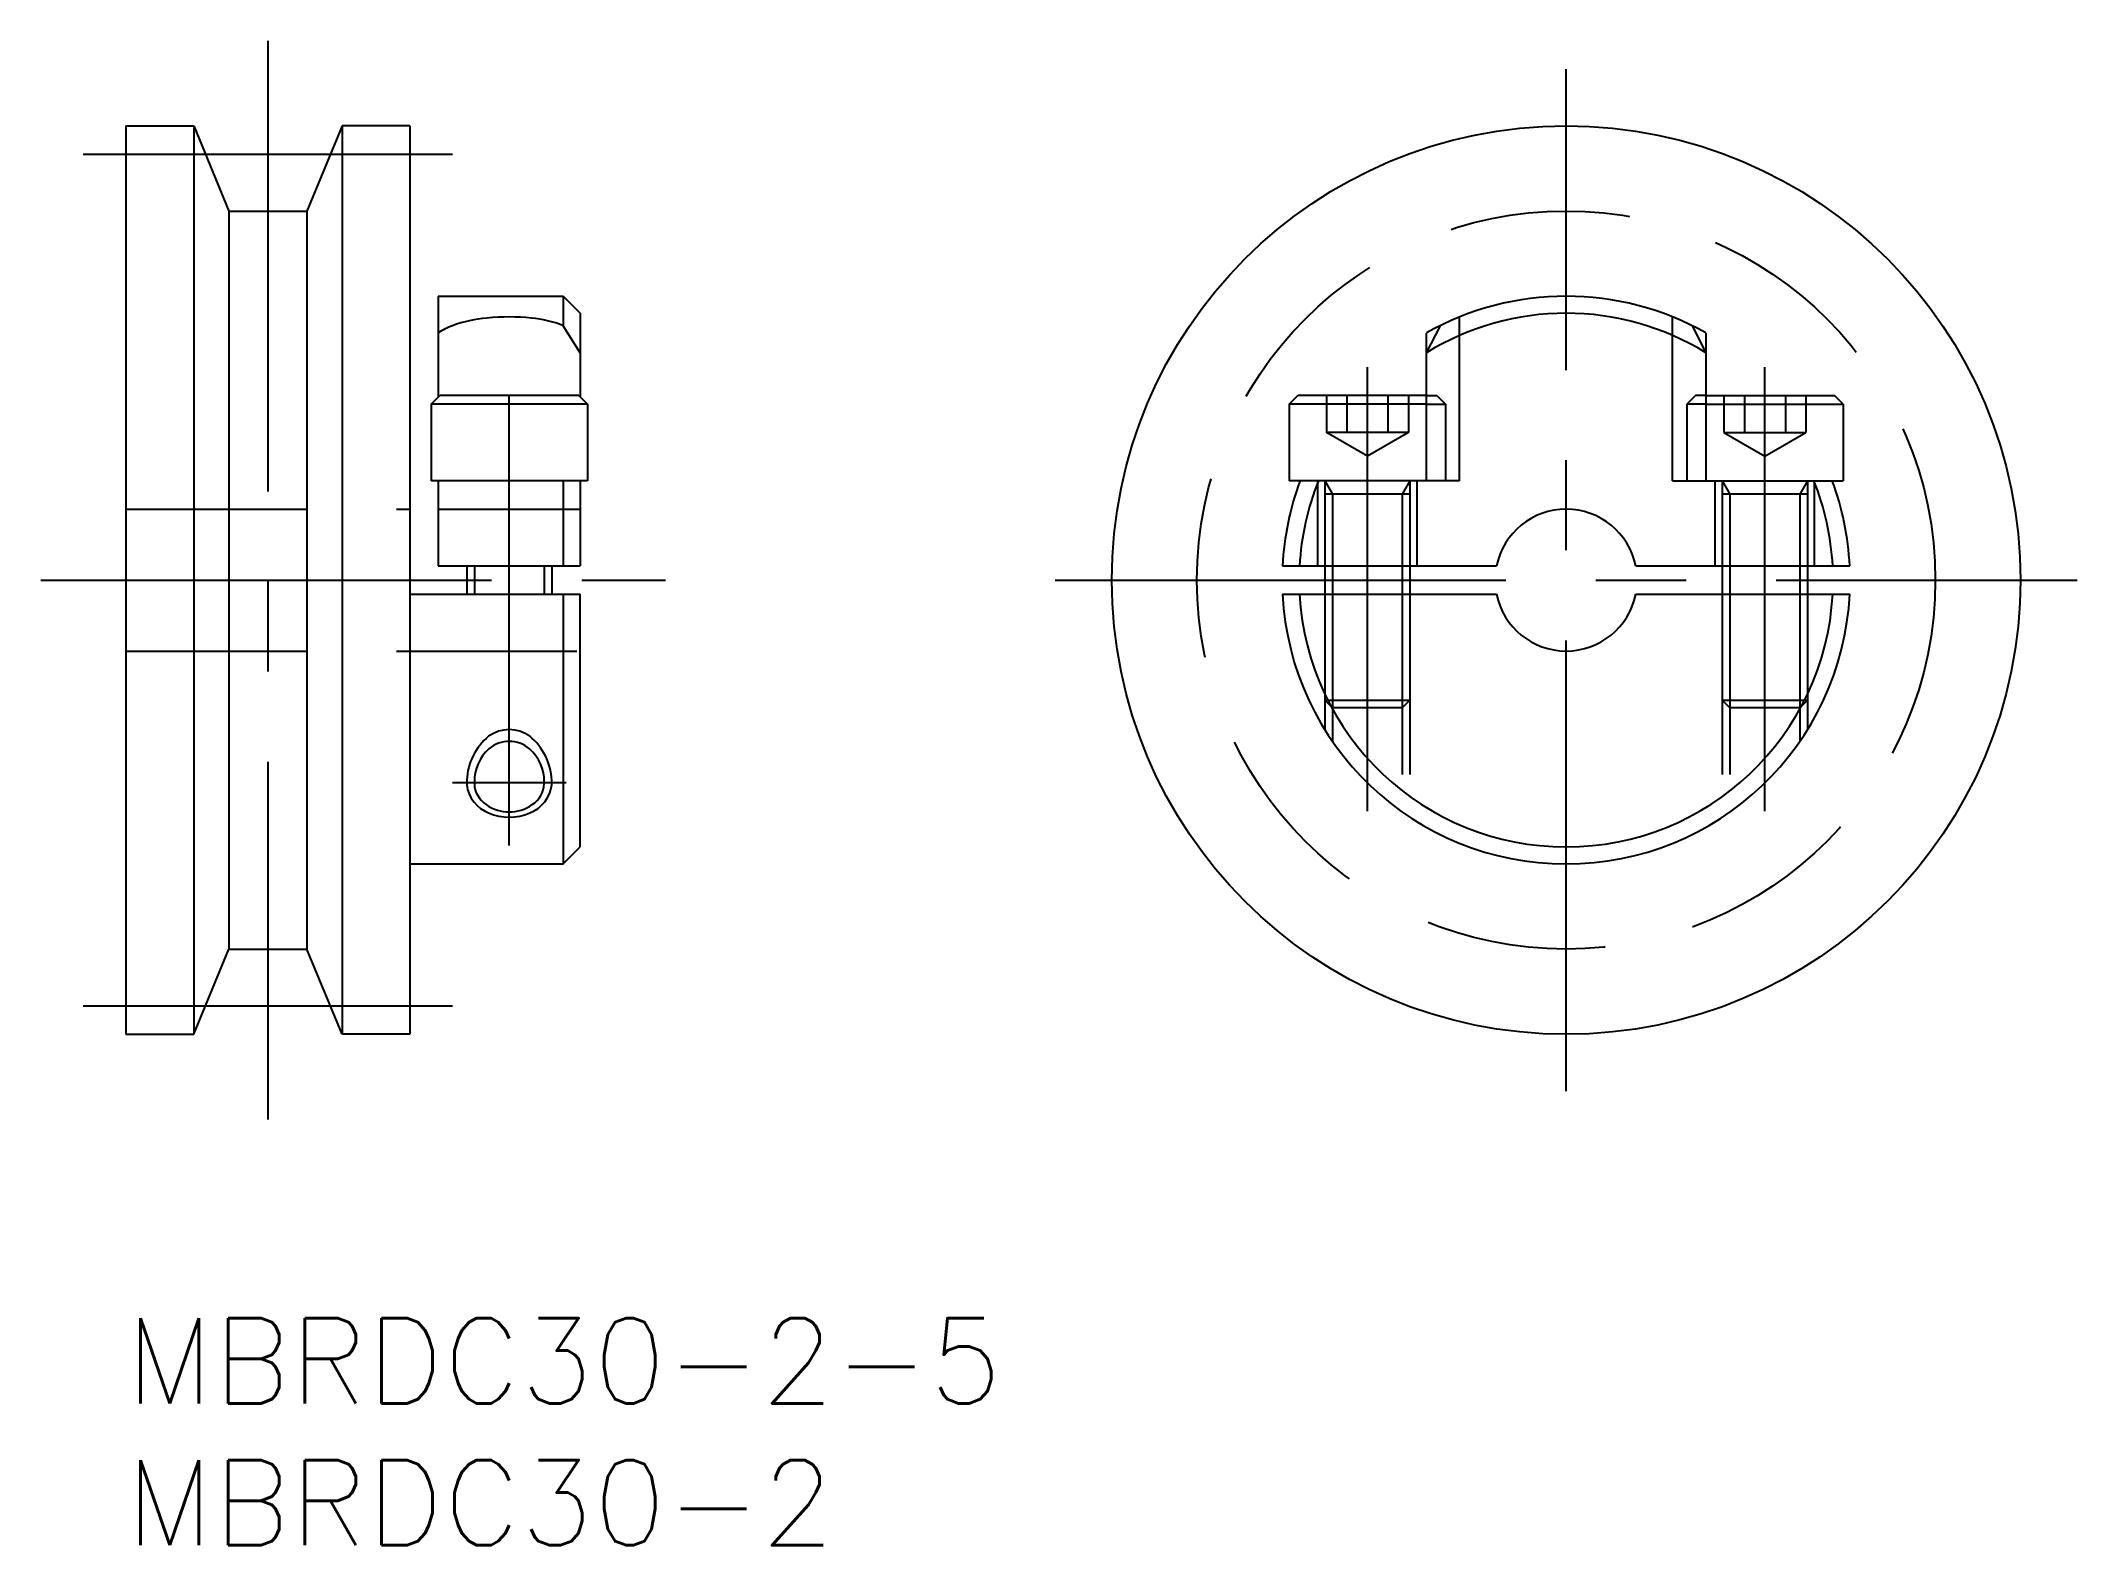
# Model space of a CAD drawing. Extents: x -3 to 68.7, y -8 to 45.
import ezdxf

# ---------------------------------------------------------------- set-up
doc = ezdxf.new("R2010")
doc.units = 0
doc.header["$LTSCALE"] = 0.5
doc.linetypes.add('CENTER', pattern=[50.8, 31.75, -6.35, 6.35, -6.35])
doc.linetypes.add('DASHED', pattern=[19.05, 12.7, -6.35])
doc.layers.get('0').update_dxf_attribs({"linetype": 'CONTINUOUS'})
for name, color, linetype in [('MSM_CENTER', 1, 'CENTER'), ('MSM_CONTINUOUS', 7, 'CONTINUOUS'), ('MSM_DASHED', 4, 'DASHED'), ('MSM_NARROW', 5, 'CONTINUOUS'), ('MSM_PART_NUMBER', 7, 'CONTINUOUS')]:
    doc.layers.add(name, color=color, linetype=linetype)
doc.styles.get("Standard").update_dxf_attribs({"font": 'txt.shx', "height": 3, "bigfont": 'bigfont.shx'})

# ---------------------------------------------------------------- blocks, each defined once
blk = doc.blocks.new('*U3')
at = {"layer": 'MSM_PART_NUMBER'}
blk.add_text('MBRDC30-2-5', height=3, dxfattribs=at).set_placement((0, -3))
blk = doc.blocks.new('*U4')
at = {"layer": 'MSM_PART_NUMBER'}
blk.add_text('MBRDC30-2', height=3, dxfattribs=at).set_placement((0, -8))

msp = doc.modelspace()

# ---------------------------------------------------------------- linework, layer by layer
for p, q in [((2.386, 42), (3.628, 39)), ((7.614, 42), (6.372, 39)), ((3.628, 39), (6.372, 39)), ((2.386, 10), (3.628, 13)), ((3.628, 13), (6.372, 13)), ((7.614, 10), (6.372, 13))]:
    msp.add_line(p, q)
at = {"layer": 'MSM_CENTER'}
for p, q in [((5, 45), (5, 7)), ((50.719, 8), (50.719, 44)), ((-1.5, 41), (11.5, 41)), ((13.5, 16.648), (13.5, 33.5)), ((43.719, 17.859), (43.719, 33.5)), ((57.719, 17.859), (57.719, 33.5)), ((-3, 26), (19, 26)), ((32.719, 26), (68.719, 26)), ((15.5, 18.859), (11.5, 18.859)), ((-1.5, 11), (11.5, 11))]:
    msp.add_line(p, q, dxfattribs=at)
at = {"layer": 'MSM_CONTINUOUS'}
for p, q in [((0, 42), (2.386, 42)), ((0, 42), (0, 10)), ((2.386, 42), (2.386, 10)), ((7.614, 42), (7.614, 10)), ((10, 42), (7.614, 42)), ((10, 42), (10, 10)), ((3.628, 39), (3.628, 13)), ((6.372, 39), (6.372, 13)), ((11, 36), (11, 32.45)), ((11, 36), (15.4, 36)), ((15.4, 36), (16, 35.4)), ((15.4, 36), (15.4, 34.961)), ((16, 35.4), (16, 32.45)), ((16, 34.008), (15.4, 34.961)), ((46.28, 34.961), (45.795, 34.008)), ((45.795, 34.704), (45.795, 29.5)), ((55.157, 34.961), (55.642, 34.008)), ((55.642, 34.704), (55.642, 29.5)), ((10.75, 32.2), (11.05, 32.5)), ((15.95, 32.5), (11.05, 32.5)), ((15.95, 32.5), (16.25, 32.2)), ((40.969, 32.2), (41.269, 32.5)), ((45.795, 32.5), (41.269, 32.5)), ((55.642, 32.5), (60.169, 32.5)), ((60.469, 32.2), (60.169, 32.5)), ((10.75, 32.2), (10.75, 29.5)), ((16.25, 32.2), (10.75, 32.2)), ((16.25, 32.2), (16.25, 29.5)), ((40.969, 32.2), (40.969, 29.5)), ((45.795, 32.2), (40.969, 32.2)), ((55.642, 32.2), (60.469, 32.2)), ((60.469, 32.2), (60.469, 29.5)), ((16.25, 29.5), (10.75, 29.5)), ((11, 29.5), (11, 26.5)), ((15.4, 29.5), (15.4, 26.5)), ((16, 29.5), (16, 26.5)), ((45.795, 29.5), (40.969, 29.5)), ((55.642, 29.5), (60.469, 29.5)), ((11, 26.5), (16, 26.5)), ((12, 26.5), (12, 25.5)), ((15, 26.5), (15, 25.5)), ((40.731, 26.5), (48.269, 26.5)), ((42.219, 26.5), (42.219, 25.5)), ((45.219, 26.5), (45.219, 25.5)), ((53.168, 26.5), (60.706, 26.5)), ((56.219, 26.5), (56.219, 25.5)), ((59.219, 26.5), (59.219, 25.5)), ((10, 25.5), (16, 25.5)), ((15.4, 25.5), (15.4, 16)), ((16, 16.6), (16, 25.5)), ((40.731, 25.5), (48.269, 25.5)), ((53.168, 25.5), (60.706, 25.5)), ((15.4, 16), (16, 16.6)), ((10, 16), (15.4, 16)), ((0, 10), (2.386, 10)), ((10, 10), (7.614, 10))]:
    msp.add_line(p, q, dxfattribs=at)
msp.add_circle((50.719, 26), 16, dxfattribs=at)
for centre, radius, start, end in [((50.719, 26), 10, 60.50587, 119.49413), ((13.155, 30.383), 4.868, 95.18362, 109.88903), ((13.5, 27.295), 7.975, 84.35595, 95.64405), ((13.893, 31.183), 4.068, 68.2614, 84.48508), ((50.719, 26), 9.4, 58.4152, 121.5848), ((12.451, 32.498), 2.641, 111.1347, 123.34422), ((50.719, 26), 10, 159.51268, 177.13402), ((50.719, 26), 9.4, 158.13997, 176.95091), ((50.719, 26), 9.4, 3.04909, 21.86003), ((50.719, 26), 10, 2.86598, 20.48732), ((50.719, 26), 2.5, 11.53696, 168.46304), ((50.719, 26), 10, 182.86598, 357.13402), ((50.719, 26), 9.4, 183.04909, 356.95091), ((50.719, 26), 2.5, 191.53696, 348.46304), ((13.5, 19.231), 1.088, 48.92333, 131.07667), ((13.771, 18.92), 1.5, 131.07667, 181.23638), ((13.23, 18.92), 1.5, 358.76362, 48.92333), ((13.501, 18.859), 1.231, 178.63517, 181.26548), ((13.171, 18.851), 0.9, 181.26548, 237.82989), ((13.829, 18.851), 0.9, 302.17011, 358.73452), ((13.499, 18.859), 1.231, 358.73452, 1.36483), ((13.5, 19.236), 1.403, 234.80308, 305.19692)]:
    msp.add_arc(centre, radius, start, end, dxfattribs=at)
at = {"layer": 'MSM_DASHED'}
for p, q in [((46.969, 29.5), (46.969, 35.27)), ((54.469, 29.5), (54.469, 35.27)), ((42.275, 32.5), (42.275, 31.2)), ((42.997, 32.5), (42.997, 31.2)), ((44.44, 32.5), (44.44, 31.2)), ((45.162, 32.5), (45.162, 31.2)), ((45.795, 32.5), (46.169, 32.5)), ((46.169, 32.5), (46.469, 32.2)), ((55.269, 32.5), (54.969, 32.2)), ((55.642, 32.5), (55.269, 32.5)), ((56.275, 32.5), (56.275, 31.2)), ((56.997, 32.5), (56.997, 31.2)), ((58.44, 32.5), (58.44, 31.2)), ((59.162, 32.5), (59.162, 31.2)), ((45.795, 32.2), (46.469, 32.2)), ((46.469, 32.2), (46.469, 29.5)), ((54.969, 32.2), (54.969, 29.5)), ((55.642, 32.2), (54.969, 32.2)), ((45.162, 31.2), (42.275, 31.2)), ((43.719, 30.367), (42.275, 31.2)), ((45.162, 31.2), (43.719, 30.367)), ((56.275, 31.2), (59.162, 31.2)), ((56.275, 31.2), (57.719, 30.367)), ((57.719, 30.367), (59.162, 31.2)), ((41.969, 26.5), (41.969, 29.5)), ((42.219, 29.5), (42.489, 29.031)), ((42.219, 29.5), (42.219, 26.5)), ((45.219, 29.5), (44.948, 29.031)), ((45.219, 29.5), (45.219, 26.5)), ((45.469, 26.5), (45.469, 29.5)), ((46.969, 29.5), (45.795, 29.5)), ((54.469, 29.5), (55.642, 29.5)), ((55.969, 26.5), (55.969, 29.5)), ((56.219, 29.5), (56.489, 29.031)), ((56.219, 29.5), (56.219, 26.5)), ((59.219, 29.5), (58.948, 29.031)), ((59.219, 29.5), (59.219, 26.5)), ((59.469, 26.5), (59.469, 29.5)), ((45.219, 29.031), (42.219, 29.031)), ((42.489, 29.031), (42.489, 26.5)), ((44.948, 29.031), (44.948, 26.5)), ((59.219, 29.031), (56.219, 29.031)), ((56.489, 29.031), (56.489, 26.5)), ((58.948, 29.031), (58.948, 26.5)), ((0, 28.5), (10, 28.5)), ((11, 28.5), (16, 28.5)), ((42.219, 25.5), (42.219, 20.732)), ((42.489, 25.5), (42.489, 20.319)), ((44.948, 25.5), (44.948, 17.833)), ((45.219, 25.5), (45.219, 17.648)), ((56.219, 25.5), (56.219, 17.648)), ((56.489, 25.5), (56.489, 17.833)), ((58.948, 25.5), (58.948, 20.319)), ((59.219, 25.5), (59.219, 20.732)), ((0, 23.5), (16, 23.5)), ((42.489, 21.5), (42.219, 21.77)), ((42.219, 21.77), (45.219, 21.77)), ((45.219, 21.77), (44.948, 21.5)), ((56.489, 21.5), (56.219, 21.77)), ((56.219, 21.77), (59.219, 21.77)), ((59.219, 21.77), (58.948, 21.5)), ((44.948, 21.5), (42.489, 21.5)), ((58.948, 21.5), (56.489, 21.5))]:
    msp.add_line(p, q, dxfattribs=at)
msp.add_circle((50.719, 26), 13, dxfattribs=at)
at = {"layer": 'MSM_NARROW'}
for p, q in [((12.271, 26.5), (12.271, 25.5)), ((14.729, 26.5), (14.729, 25.5)), ((42.489, 26.5), (42.489, 25.5)), ((44.948, 26.5), (44.948, 25.5)), ((56.489, 26.5), (56.489, 25.5)), ((58.948, 26.5), (58.948, 25.5))]:
    msp.add_line(p, q, dxfattribs=at)
for centre, radius, start, end in [((14.174, 18.834), 2.175, 130.09088, 176.80147), ((13.5, 19.489), 1.243, 54.25016, 125.74984), ((12.826, 18.834), 2.175, 3.19853, 49.90912), ((13.567, 18.859), 1.567, 176.44894, 182.62135), ((13.218, 18.942), 1.226, 187.28902, 248.76992), ((13.782, 18.942), 1.226, 291.23008, 352.71098), ((13.433, 18.859), 1.567, 357.37865, 3.55106), ((13.5, 19.467), 1.819, 246.46511, 293.53489)]:
    msp.add_arc(centre, radius, start, end, dxfattribs=at)

# ---------------------------------------------------------------- block references
at = {"layer": 'MSM_CONTINUOUS'}
for name in ['*U3', '*U4']:
    msp.add_blockref(name, (0, 0), dxfattribs=at)

doc.saveas('drawing.dxf')
